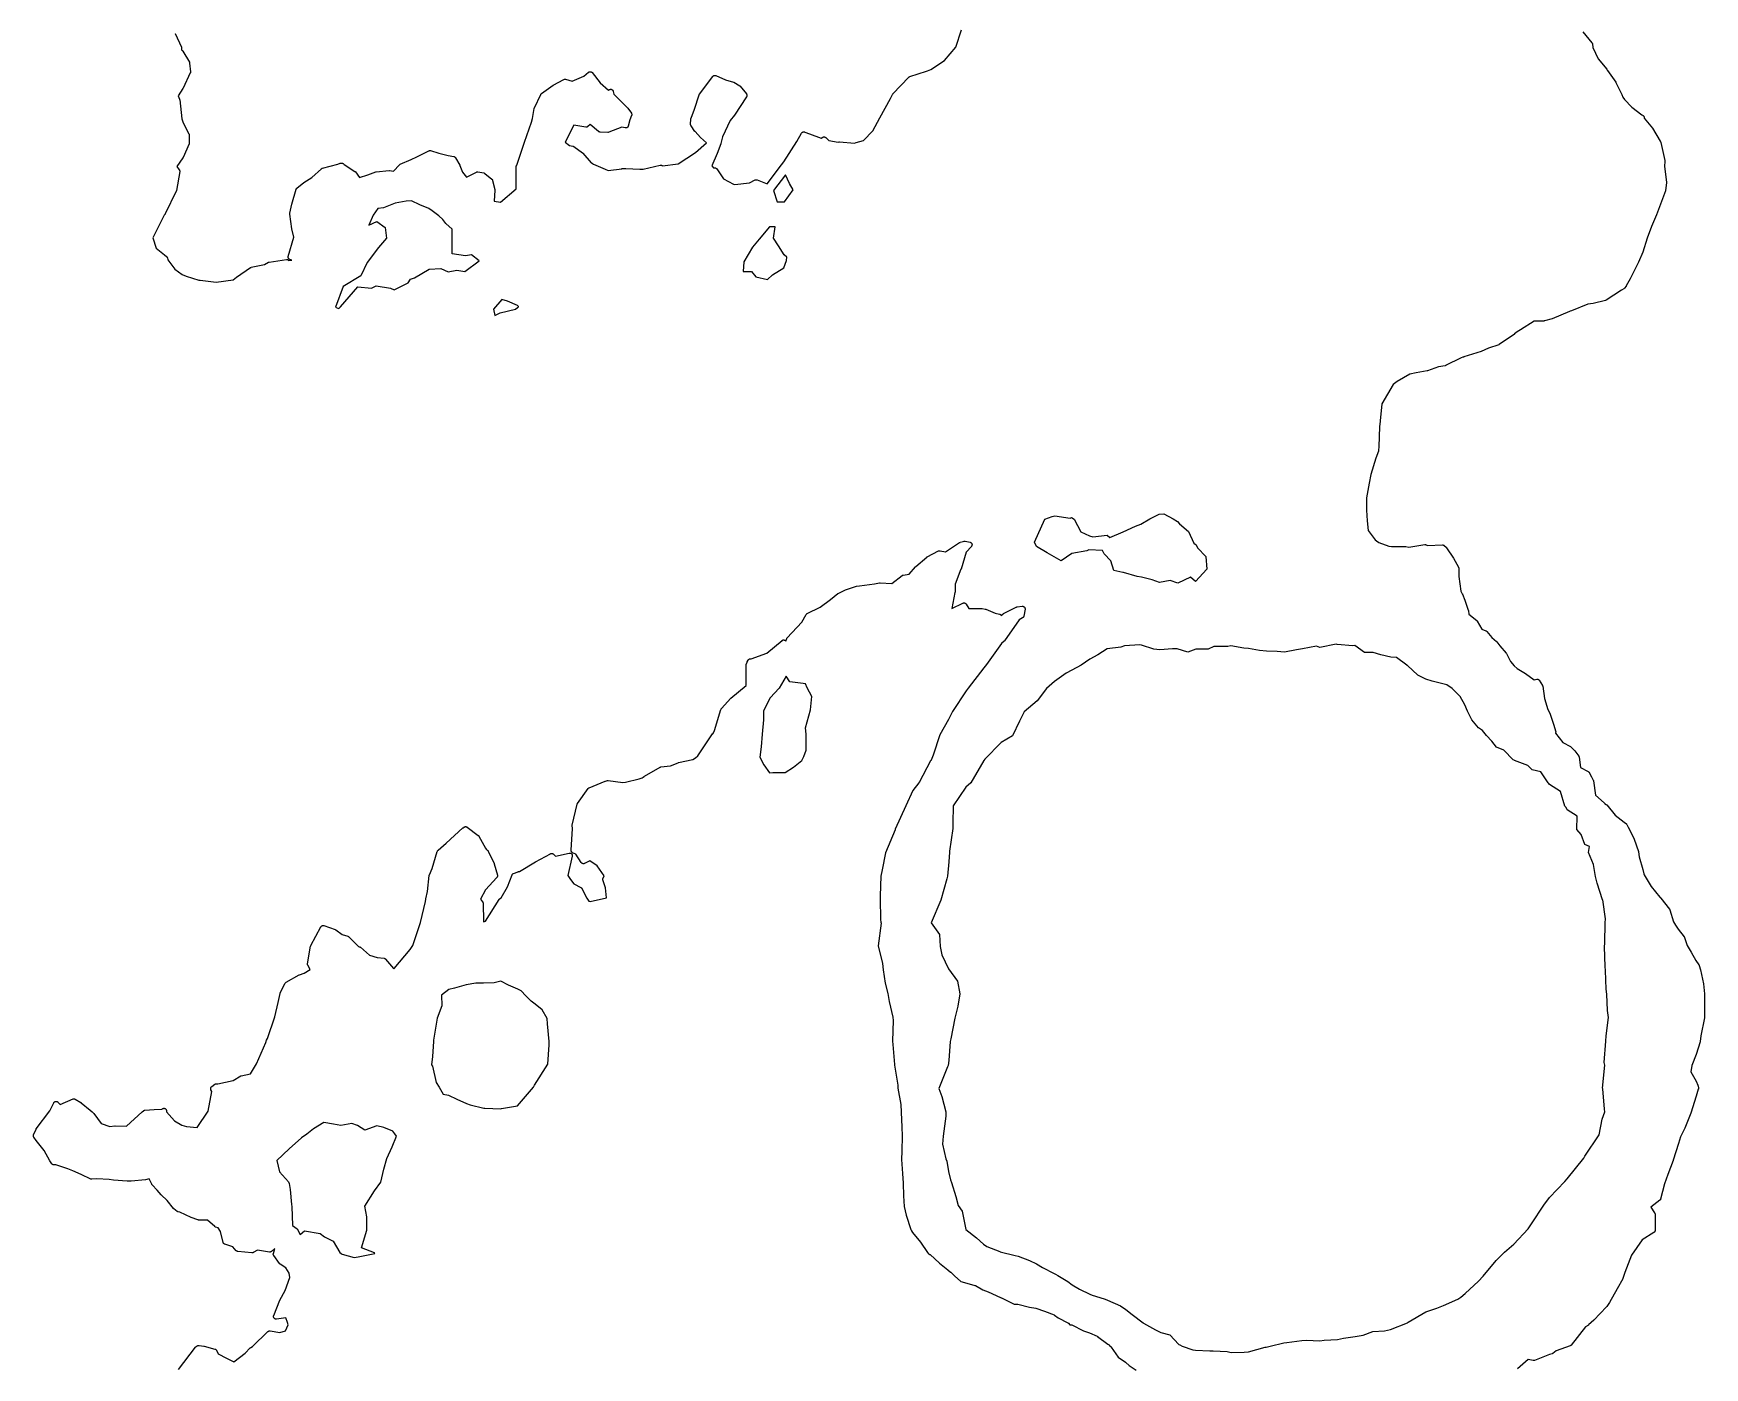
# Model space of a CAD drawing. Header units: millimetres. Extents: x 0 to 600, y 0 to 900.
# Drawn here: x 74.62 to 123.7, y 753.02 to 792.21 of the extents above; entities that cross this region are included whole.
import ezdxf

# ---------------------------------------------------------------- set-up
doc = ezdxf.new("R2010")
doc.units = ezdxf.units.MM
doc.layers.add('CORTE', color=1, linetype='Continuous')
doc.layers.add('GRABADO', color=5, linetype='Continuous')

msp = doc.modelspace()

# ---------------------------------------------------------------- linework, layer by layer
at = {"layer": 'CORTE'}
for points in [[(78.78, 792.215), (78.786, 792.207), (78.966, 791.805), (78.967, 791.801), (78.969, 791.794), (78.971, 791.785), (78.971, 791.779), (78.971, 791.774), (78.968, 791.734), (78.995, 791.714), (78.999, 791.711), (79.005, 791.705), (79.01, 791.698), (79.013, 791.693), (79.201, 791.368), (79.205, 791.361), (79.207, 791.353), (79.209, 791.347), (79.21, 791.34), (79.234, 791.088), (79.234, 791.082), (79.234, 791.072), (79.232, 791.066), (79.231, 791.06), (79.228, 791.052), (79.015, 790.602), (79.012, 790.597), (78.87, 790.38), (78.914, 790.278), (78.916, 790.273), (78.918, 790.267), (78.919, 790.26), (78.977, 789.707), (78.987, 789.672), (79.017, 789.59), (79.189, 789.263), (79.191, 789.258), (79.194, 789.251), (79.196, 789.243), (79.197, 789.236), (79.197, 789.232), (79.197, 788.997), (79.197, 788.99), (79.195, 788.982), (79.193, 788.976), (79.192, 788.971), (79.016, 788.571), (79.013, 788.567), (79.011, 788.563), (78.83, 788.306), (78.905, 788.209), (78.908, 788.204), (78.911, 788.199), (78.914, 788.19), (78.916, 788.184), (78.918, 788.176), (78.919, 788.167), (78.919, 788.161), (78.918, 788.154), (78.821, 787.596), (78.82, 787.591), (78.817, 787.584), (78.816, 787.579), (78.492, 786.909), (78.489, 786.903), (78.485, 786.897), (78.466, 786.874), (78.426, 786.793), (78.129, 786.213), (78.222, 785.909), (78.469, 785.713), (78.469, 785.713), (78.533, 785.66), (78.537, 785.656), (78.541, 785.651), (78.548, 785.642), (78.551, 785.635), (78.554, 785.629), (78.556, 785.623), (78.572, 785.559), (78.778, 785.284), (78.985, 785.135), (79.111, 785.083), (79.48, 784.964), (79.511, 784.966), (79.516, 784.967), (79.523, 784.966), (79.992, 784.908), (80.487, 784.971), (80.589, 785.048), (80.59, 785.049), (80.999, 785.333), (81.004, 785.336), (81.009, 785.339), (81.015, 785.341), (81.021, 785.343), (81.408, 785.426), (81.53, 785.489), (81.535, 785.491), (81.543, 785.494), (81.548, 785.495), (82.051, 785.569), (82.056, 785.57), (82.068, 785.57), (82.079, 785.568), (82.085, 785.567), (82.091, 785.565), (82.099, 785.56), (82.105, 785.557), (82.109, 785.554), (82.114, 785.549), (82.117, 785.546), (82.207, 785.557), (82.152, 785.572), (82.148, 785.574), (82.139, 785.577), (82.133, 785.581), (82.128, 785.585), (82.121, 785.591), (82.115, 785.598), (82.108, 785.607), (82.104, 785.616), (82.103, 785.62), (82.1, 785.629), (82.099, 785.638), (82.099, 785.644), (82.099, 785.651), (82.1, 785.657), (82.101, 785.664), (82.269, 786.223), (82.213, 786.472), (82.212, 786.476), (82.155, 786.908), (82.155, 786.913), (82.155, 786.921), (82.156, 786.928), (82.21, 787.194), (82.211, 787.197), (82.336, 787.633), (82.337, 787.638), (82.34, 787.644), (82.344, 787.651), (82.348, 787.656), (82.353, 787.661), (82.358, 787.666), (82.562, 787.834), (82.566, 787.837), (82.798, 787.983), (83.08, 788.24), (83.086, 788.245), (83.092, 788.249), (83.098, 788.252), (83.106, 788.256), (83.11, 788.257), (83.557, 788.376), (83.632, 788.4), (83.635, 788.401), (83.642, 788.403), (83.649, 788.403), (83.671, 788.404), (83.678, 788.404), (83.686, 788.403), (83.689, 788.402), (83.698, 788.4), (83.709, 788.394), (83.714, 788.391), (83.749, 788.366), (84.064, 788.159), (84.069, 788.155), (84.076, 788.148), (84.08, 788.143), (84.203, 787.981), (84.44, 788.063), (84.675, 788.146), (84.684, 788.148), (85.069, 788.184), (85.075, 788.185), (85.083, 788.184), (85.194, 788.171), (85.373, 788.357), (85.378, 788.362), (85.388, 788.369), (85.395, 788.372), (85.713, 788.513), (85.878, 788.592), (86.235, 788.764), (86.241, 788.767), (86.25, 788.77), (86.257, 788.771), (86.267, 788.772), (86.275, 788.771), (86.281, 788.77), (86.286, 788.769), (86.529, 788.697), (86.806, 788.624), (86.968, 788.595), (86.975, 788.594), (86.987, 788.589), (86.995, 788.584), (87, 788.581), (87.005, 788.576), (87.01, 788.571), (87.015, 788.566), (87.018, 788.561), (87.144, 788.339), (87.146, 788.335), (87.228, 788.14), (87.336, 787.989), (87.63, 788.141), (87.633, 788.142), (87.64, 788.145), (87.649, 788.147), (87.654, 788.148), (87.662, 788.148), (87.67, 788.148), (87.675, 788.147), (87.851, 788.113), (87.858, 788.112), (87.866, 788.109), (87.87, 788.107), (87.876, 788.103), (87.882, 788.099), (88.085, 787.933), (88.09, 787.929), (88.094, 787.924), (88.098, 787.919), (88.103, 787.911), (88.105, 787.906), (88.107, 787.901), (88.109, 787.895), (88.17, 787.624), (88.171, 787.618), (88.172, 787.612), (88.172, 787.607), (88.149, 787.288), (88.337, 787.257), (88.802, 787.645), (88.802, 788.303), (88.803, 788.312), (88.805, 788.318), (88.806, 788.324), (88.808, 788.331), (88.813, 788.34), (88.815, 788.344), (89.042, 789.022), (89.042, 789.023), (89.249, 789.606), (89.281, 789.71), (89.331, 790.012), (89.332, 790.016), (89.333, 790.021), (89.335, 790.027), (89.526, 790.423), (89.528, 790.428), (89.531, 790.432), (89.537, 790.44), (89.545, 790.447), (89.884, 790.69), (89.888, 790.692), (90.197, 790.859), (90.203, 790.863), (90.217, 790.867), (90.224, 790.868), (90.232, 790.869), (90.244, 790.868), (90.251, 790.866), (90.445, 790.814), (90.789, 790.956), (90.924, 791.071), (90.93, 791.075), (90.937, 791.079), (90.943, 791.082), (90.949, 791.085), (90.956, 791.087), (90.964, 791.088), (90.973, 791.088), (90.981, 791.088), (90.989, 791.087), (91.002, 791.083), (91.014, 791.076), (91.02, 791.072), (91.027, 791.066), (91.269, 790.76), (91.507, 790.544), (91.543, 790.564), (91.55, 790.567), (91.561, 790.57), (91.57, 790.572), (91.578, 790.572), (91.586, 790.572), (91.591, 790.571), (91.597, 790.57), (91.604, 790.568), (91.611, 790.564), (91.618, 790.56), (91.625, 790.556), (91.63, 790.551), (91.634, 790.547), (91.638, 790.542), (91.642, 790.536), (91.646, 790.528), (91.649, 790.521), (91.651, 790.515), (91.652, 790.509), (91.664, 790.424), (91.891, 790.203), (92.072, 790.028), (92.075, 790.025), (92.078, 790.021), (92.183, 789.872), (92.186, 789.866), (92.189, 789.86), (92.191, 789.856), (92.195, 789.845), (92.196, 789.836), (92.196, 789.832), (92.196, 789.825), (92.195, 789.818), (92.193, 789.81), (92.191, 789.803), (92.14, 789.67), (92.09, 789.49), (92.088, 789.483), (92.081, 789.469), (92.075, 789.462), (92.073, 789.459), (92.067, 789.453), (92.058, 789.446), (92.052, 789.443), (92.047, 789.441), (92.039, 789.438), (92.032, 789.436), (92.026, 789.436), (92.018, 789.435), (92.008, 789.436), (92.003, 789.437), (91.906, 789.459), (91.522, 789.312), (91.517, 789.31), (91.506, 789.307), (91.5, 789.307), (91.496, 789.307), (91.262, 789.315), (91.255, 789.315), (91.25, 789.316), (91.244, 789.318), (91.236, 789.321), (91.231, 789.324), (91.225, 789.327), (91.22, 789.331), (90.973, 789.536), (90.9, 789.476), (90.896, 789.473), (90.889, 789.469), (90.884, 789.466), (90.878, 789.464), (90.869, 789.461), (90.861, 789.46), (90.854, 789.459), (90.844, 789.46), (90.492, 789.522), (90.238, 789.019), (90.368, 788.917), (90.464, 788.899), (90.469, 788.898), (90.479, 788.895), (90.487, 788.89), (90.491, 788.888), (90.751, 788.703), (90.756, 788.699), (90.76, 788.695), (91.006, 788.41), (91.007, 788.41), (91.013, 788.409), (91.022, 788.406), (91.029, 788.403), (91.034, 788.401), (91.041, 788.396), (91.046, 788.392), (91.072, 788.368), (91.412, 788.224), (91.505, 788.184), (91.903, 788.24), (91.906, 788.241), (92.016, 788.246), (92.02, 788.246), (92.427, 788.224), (92.532, 788.224), (93.025, 788.346), (93.034, 788.347), (93.045, 788.347), (93.056, 788.345), (93.067, 788.342), (93.072, 788.34), (93.077, 788.337), (93.084, 788.332), (93.094, 788.324), (93.097, 788.32), (93.558, 788.379), (93.56, 788.379), (94.064, 788.713), (94.386, 788.999), (94.215, 789.153), (94.213, 789.155), (94.052, 789.331), (94.049, 789.335), (93.935, 789.5), (93.93, 789.507), (93.926, 789.516), (93.923, 789.525), (93.922, 789.536), (93.921, 789.541), (93.921, 789.545), (93.93, 789.699), (93.931, 789.706), (93.933, 789.714), (93.935, 789.719), (94.039, 789.985), (94.173, 790.412), (94.174, 790.415), (94.177, 790.421), (94.181, 790.429), (94.184, 790.433), (94.572, 790.949), (94.576, 790.953), (94.583, 790.96), (94.589, 790.965), (94.593, 790.967), (94.599, 790.971), (94.607, 790.974), (94.612, 790.976), (94.621, 790.978), (94.632, 790.979), (94.643, 790.978), (94.655, 790.975), (94.661, 790.973), (94.95, 790.848), (95.18, 790.785), (95.19, 790.781), (95.364, 790.672), (95.369, 790.669), (95.374, 790.664), (95.379, 790.659), (95.563, 790.434), (95.565, 790.431), (95.568, 790.426), (95.573, 790.417), (95.577, 790.403), (95.579, 790.392), (95.579, 790.383), (95.577, 790.372), (95.573, 790.359), (95.569, 790.351), (95.567, 790.348), (95.216, 789.814), (95.213, 789.811), (95.082, 789.652), (94.857, 789.178), (94.812, 788.978), (94.81, 788.973), (94.702, 788.69), (94.546, 788.319), (94.591, 788.269), (94.644, 788.261), (94.65, 788.26), (94.659, 788.258), (94.667, 788.254), (94.671, 788.251), (94.677, 788.248), (94.683, 788.242), (94.69, 788.236), (94.891, 787.942), (95.181, 787.784), (95.225, 787.775), (95.656, 787.825), (95.819, 787.908), (95.824, 787.91), (95.831, 787.912), (95.837, 787.914), (95.843, 787.915), (95.852, 787.916), (95.86, 787.915), (95.866, 787.914), (95.873, 787.912), (95.878, 787.91), (96.175, 787.79), (96.596, 788.348), (96.661, 788.44), (97.039, 789.037), (97.181, 789.285), (97.185, 789.291), (97.192, 789.299), (97.2, 789.306), (97.207, 789.311), (97.211, 789.313), (97.218, 789.316), (97.226, 789.319), (97.233, 789.321), (97.238, 789.321), (97.246, 789.322), (97.254, 789.321), (97.26, 789.321), (97.269, 789.318), (97.273, 789.317), (97.416, 789.259), (97.759, 789.132), (97.803, 789.161), (97.807, 789.164), (97.817, 789.168), (97.826, 789.171), (97.835, 789.173), (97.844, 789.173), (97.85, 789.173), (97.854, 789.172), (97.866, 789.17), (97.877, 789.165), (97.882, 789.163), (97.888, 789.159), (97.894, 789.154), (97.986, 789.069), (98.253, 789.022), (98.283, 789.026), (98.29, 789.027), (98.297, 789.027), (98.733, 788.985), (98.784, 789.008), (98.79, 789.011), (99.005, 789.066), (99.276, 789.356), (99.483, 789.729), (99.794, 790.301), (99.856, 790.422), (99.858, 790.427), (99.864, 790.435), (99.867, 790.439), (100.33, 790.926), (100.335, 790.931), (100.341, 790.935), (100.345, 790.938), (100.352, 790.942), (100.358, 790.944), (100.847, 791.106), (100.882, 791.118), (100.979, 791.15), (101.378, 791.415), (101.71, 791.814), (101.878, 792.315)], [(120.123, 792.255), (120.306, 792.041), (120.393, 791.94), (120.397, 791.936), (120.402, 791.928), (120.405, 791.921), (120.407, 791.915), (120.409, 791.91), (120.41, 791.906), (120.426, 791.798), (120.576, 791.471), (120.832, 791.161), (120.834, 791.158), (120.836, 791.155), (120.847, 791.137), (120.855, 791.125), (121.097, 790.778), (121.1, 790.773), (121.273, 790.422), (121.274, 790.419), (121.303, 790.344), (121.353, 790.27), (121.571, 790.048), (121.856, 789.821), (121.883, 789.81), (121.886, 789.809), (121.893, 789.805), (121.902, 789.799), (121.906, 789.795), (121.911, 789.79), (121.916, 789.784), (121.918, 789.78), (121.922, 789.772), (121.926, 789.763), (121.927, 789.758), (121.934, 789.727), (122.171, 789.434), (122.174, 789.429), (122.402, 789.044), (122.404, 789.041), (122.407, 789.035), (122.412, 789.025), (122.414, 789.017), (122.415, 789.014), (122.415, 789.013), (122.536, 788.483), (122.538, 788.477), (122.538, 788.467), (122.538, 788.462), (122.526, 788.306), (122.582, 787.839), (122.583, 787.831), (122.582, 787.823), (122.556, 787.601), (122.555, 787.595), (122.553, 787.586), (122.412, 787.198), (122.412, 787.197), (122.293, 786.887), (122.148, 786.539), (122.022, 786.196), (121.888, 785.792), (121.764, 785.495), (121.763, 785.493), (121.514, 785.005), (121.514, 785.004), (121.405, 784.795), (121.402, 784.791), (121.399, 784.786), (121.353, 784.726), (121.349, 784.722), (121.343, 784.716), (121.336, 784.712), (121.332, 784.709), (121.261, 784.671), (120.812, 784.379), (120.807, 784.376), (120.799, 784.373), (120.793, 784.371), (120.43, 784.282), (120.427, 784.281), (120.27, 784.255), (119.797, 784.066), (119.795, 784.066), (119.751, 784.051), (119.739, 784.047), (119.229, 783.833), (119.225, 783.832), (118.999, 783.768), (118.994, 783.767), (118.989, 783.766), (118.983, 783.765), (118.703, 783.765), (118.295, 783.508), (118.202, 783.451), (118.124, 783.384), (118.121, 783.382), (117.675, 783.075), (117.671, 783.072), (117.666, 783.07), (117.661, 783.068), (117.358, 782.967), (117.143, 782.873), (117.139, 782.872), (116.635, 782.708), (116.63, 782.707), (116.624, 782.705), (116.619, 782.705), (116.608, 782.704), (116.55, 782.68), (116.098, 782.454), (116.092, 782.452), (116.087, 782.45), (116.083, 782.449), (115.889, 782.414), (115.566, 782.304), (115.56, 782.302), (115.234, 782.243), (115.049, 782.203), (114.677, 781.991), (114.556, 781.895), (114.227, 781.335), (114.18, 780.829), (114.18, 780.827), (114.155, 780.657), (114.136, 780.079), (114.13, 779.962), (114.129, 779.955), (114.128, 779.951), (114.127, 779.946), (114.047, 779.734), (113.902, 779.257), (113.851, 778.997), (113.776, 778.573), (113.77, 778.209), (113.789, 777.893), (113.822, 777.615), (114.031, 777.338), (114.065, 777.309), (114.141, 777.259), (114.433, 777.15), (114.505, 777.136), (114.928, 777.136), (114.933, 777.136), (115.021, 777.123), (115.484, 777.198), (115.488, 777.198), (115.496, 777.199), (115.504, 777.198), (115.509, 777.197), (115.519, 777.194), (115.528, 777.19), (115.531, 777.188), (115.564, 777.168), (116.007, 777.186), (116.018, 777.186), (116.027, 777.184), (116.036, 777.181), (116.041, 777.178), (116.046, 777.175), (116.052, 777.171), (116.116, 777.119), (116.12, 777.115), (116.124, 777.111), (116.128, 777.106), (116.329, 776.801), (116.33, 776.799), (116.477, 776.532), (116.48, 776.526), (116.483, 776.518), (116.484, 776.511), (116.485, 776.505), (116.486, 776.499), (116.486, 776.264), (116.545, 775.827), (116.588, 775.751), (116.591, 775.747), (116.593, 775.741), (116.66, 775.56), (116.762, 775.266), (116.765, 775.259), (116.766, 775.252), (116.777, 775.148), (117.013, 774.967), (117.017, 774.963), (117.019, 774.96), (117.024, 774.954), (117.028, 774.948), (117.165, 774.716), (117.283, 774.665), (117.288, 774.662), (117.293, 774.659), (117.297, 774.656), (117.303, 774.65), (117.307, 774.646), (117.458, 774.466), (117.594, 774.346), (117.598, 774.342), (117.601, 774.339), (117.693, 774.222), (117.874, 774.009), (117.879, 774.004), (117.883, 773.997), (118.007, 773.76), (118.109, 773.634), (118.202, 773.553), (118.442, 773.41), (118.445, 773.408), (118.698, 773.224), (118.775, 773.24), (118.779, 773.24), (118.788, 773.241), (118.796, 773.24), (118.804, 773.239), (118.817, 773.235), (118.825, 773.231), (118.828, 773.229), (118.837, 773.223), (118.843, 773.216), (118.845, 773.214), (118.849, 773.21), (118.942, 773.062), (118.946, 773.056), (118.948, 773.05), (118.951, 773.042), (118.952, 773.035), (119.004, 772.677), (119.099, 772.357), (119.167, 772.224), (119.169, 772.22), (119.17, 772.215), (119.275, 771.89), (119.327, 771.724), (119.329, 771.719), (119.33, 771.709), (119.33, 771.702), (119.329, 771.659), (119.539, 771.379), (119.762, 771.264), (119.767, 771.262), (119.774, 771.257), (119.778, 771.253), (119.893, 771.14), (119.897, 771.136), (120.006, 770.983), (120.009, 770.979), (120.013, 770.971), (120.016, 770.964), (120.018, 770.958), (120.019, 770.952), (120.058, 770.644), (120.285, 770.529), (120.289, 770.527), (120.297, 770.522), (120.303, 770.517), (120.306, 770.513), (120.31, 770.508), (120.314, 770.502), (120.383, 770.376), (120.384, 770.375), (120.433, 770.276), (120.437, 770.265), (120.438, 770.258), (120.503, 769.833), (120.757, 769.606), (120.762, 769.602), (120.767, 769.596), (120.771, 769.59), (120.775, 769.582), (120.779, 769.572), (120.786, 769.572), (120.794, 769.569), (120.799, 769.568), (120.806, 769.564), (120.813, 769.56), (120.82, 769.555), (120.825, 769.551), (120.828, 769.548), (121.079, 769.249), (121.343, 769.046), (121.406, 768.989), (121.41, 768.985), (121.414, 768.981), (121.416, 768.978), (121.419, 768.973), (121.461, 768.891), (121.631, 768.551), (121.633, 768.546), (121.76, 768.184), (121.762, 768.179), (121.763, 768.174), (121.779, 768.027), (121.89, 767.649), (121.921, 767.528), (121.93, 767.498), (122.134, 767.155), (122.392, 766.844), (122.393, 766.843), (122.398, 766.839), (122.403, 766.834), (122.407, 766.83), (122.411, 766.824), (122.414, 766.819), (122.416, 766.814), (122.674, 766.487), (122.677, 766.483), (122.681, 766.476), (122.685, 766.468), (122.795, 766.11), (122.851, 766.017), (122.925, 765.9), (123.106, 765.673), (123.111, 765.667), (123.114, 765.659), (123.117, 765.654), (123.197, 765.415), (123.305, 765.227), (123.449, 764.975), (123.539, 764.851), (123.542, 764.846), (123.545, 764.842), (123.547, 764.835), (123.586, 764.708), (123.674, 764.293), (123.675, 764.289), (123.703, 764.001), (123.703, 763.997), (123.701, 763.618), (123.698, 763.3), (123.698, 763.293), (123.59, 762.767), (123.577, 762.597), (123.576, 762.593), (123.575, 762.587), (123.457, 762.221), (123.33, 761.892), (123.301, 761.709), (123.453, 761.432), (123.454, 761.43), (123.505, 761.316), (123.508, 761.31), (123.51, 761.301), (123.511, 761.298), (123.523, 761.225), (123.523, 761.219), (123.523, 761.214), (123.523, 761.208), (123.521, 761.2), (123.52, 761.196), (123.458, 760.991), (123.301, 760.498), (123.3, 760.496), (123.124, 760.053), (123.123, 760.05), (123, 759.8), (122.938, 759.605), (122.938, 759.605), (122.78, 759.11), (122.779, 759.108), (122.624, 758.695), (122.527, 758.417), (122.413, 757.971), (122.411, 757.966), (122.408, 757.958), (122.405, 757.951), (122.402, 757.948), (122.398, 757.942), (122.393, 757.937), (122.39, 757.934), (122.127, 757.728), (122.237, 757.562), (122.239, 757.559), (122.242, 757.553), (122.246, 757.544), (122.248, 757.535), (122.249, 757.529), (122.249, 757.525), (122.249, 757.047), (122.249, 757.043), (122.248, 757.034), (122.245, 757.026), (122.243, 757.021), (122.239, 757.012), (122.234, 757.005), (122.229, 756.999), (122.225, 756.994), (122.222, 756.992), (122.216, 756.988), (121.871, 756.775), (121.561, 756.32), (121.366, 755.816), (121.304, 755.635), (121.302, 755.631), (121.3, 755.626), (121.14, 755.333), (121.139, 755.332), (120.91, 754.93), (120.908, 754.927), (120.834, 754.817), (120.831, 754.813), (120.827, 754.809), (120.447, 754.41), (120.299, 754.271), (120.295, 754.267), (120.29, 754.264), (120.207, 754.214), (119.785, 753.682), (119.782, 753.677), (119.774, 753.67), (119.766, 753.664), (119.758, 753.66), (119.754, 753.658), (119.347, 753.51), (119.246, 753.437), (119.236, 753.431), (119.226, 753.427), (119.153, 753.406), (118.708, 753.23), (118.702, 753.228), (118.691, 753.226), (118.678, 753.225), (118.668, 753.226), (118.665, 753.227), (118.526, 753.262), (118.206, 752.983)]]:
    msp.add_lwpolyline(points, dxfattribs=at)
for points in [[(96.464, 787.267), (96.685, 787.267), (96.935, 787.615), (96.83, 787.806), (96.709, 788.058), (96.36, 787.595), (96.464, 787.267)], [(83.58, 784.128), (83.604, 784.142), (83.641, 784.185), (84.145, 784.772), (84.549, 784.729), (84.687, 784.802), (85.108, 784.725), (85.218, 784.681), (85.623, 784.889), (85.698, 784.998), (85.813, 785.031), (86.245, 785.287), (86.584, 785.309), (86.8, 785.211), (87.052, 785.257), (87.293, 785.223), (87.709, 785.529), (87.487, 785.707), (87.313, 785.682), (86.924, 785.738), (86.924, 786.464), (86.736, 786.631), (86.643, 786.745), (86.532, 786.858), (86.337, 787.002), (86.232, 787.07), (85.966, 787.182), (85.73, 787.299), (85.568, 787.287), (85.243, 787.227), (84.904, 787.09), (84.74, 787.073), (84.601, 786.878), (84.476, 786.579), (84.707, 786.691), (84.956, 786.509), (84.99, 786.196), (84.757, 785.926), (84.427, 785.487), (84.234, 785.09), (83.721, 784.782), (83.497, 784.172), (83.58, 784.128)], [(96.179, 784.98), (96.329, 785.123), (96.662, 785.329), (96.742, 785.543), (96.753, 785.638), (96.666, 785.708), (96.506, 785.978), (96.361, 786.203), (96.407, 786.534), (96.236, 786.534), (95.933, 786.173), (95.74, 785.93), (95.489, 785.503), (95.469, 785.216), (95.713, 785.216), (95.842, 785.062), (96.179, 784.98)], [(88.172, 783.929), (88.333, 784.008), (88.778, 784.112), (88.838, 784.158), (88.869, 784.178), (88.869, 784.189), (88.84, 784.216), (88.541, 784.345), (88.382, 784.398), (88.131, 784.116), (88.172, 783.929)], [(100.992, 766.087), (101.23, 765.742), (101.25, 765.394), (101.303, 765.145), (101.494, 764.729), (101.757, 764.37), (101.835, 763.996), (101.769, 763.639), (101.679, 763.284), (101.566, 762.676), (101.548, 762.595), (101.503, 762.037), (101.487, 761.895), (101.472, 761.85), (101.212, 761.216), (101.305, 760.98), (101.417, 760.533), (101.422, 760.409), (101.336, 759.819), (101.317, 759.585), (101.422, 759.154), (101.447, 759.079), (101.502, 758.785), (101.559, 758.535), (101.582, 758.461), (101.712, 758.046), (101.784, 757.777), (101.903, 757.617), (102.008, 757.079), (102.317, 756.833), (102.521, 756.643), (102.624, 756.576), (103.004, 756.426), (103.017, 756.423), (103.018, 756.422), (103.453, 756.314), (103.543, 756.291), (103.874, 756.161), (104.078, 756.066), (104.254, 755.959), (104.602, 755.787), (104.636, 755.766), (104.704, 755.725), (105.002, 755.553), (105.13, 755.453), (105.346, 755.327), (105.644, 755.177), (105.718, 755.143), (106.067, 755.038), (106.147, 755.015), (106.167, 755.004), (106.546, 754.834), (106.701, 754.723), (106.89, 754.581), (107.218, 754.331), (107.222, 754.327), (107.58, 754.129), (107.729, 754.055), (107.998, 753.984), (108.266, 753.696), (108.289, 753.69), (108.358, 753.645), (108.676, 753.537), (108.752, 753.532), (109.168, 753.514), (109.272, 753.515), (109.681, 753.488), (109.8, 753.464), (110.18, 753.475), (110.304, 753.481), (110.801, 753.62), (110.826, 753.624), (110.947, 753.65), (111.348, 753.746), (111.432, 753.758), (111.878, 753.82), (112.015, 753.824), (112.405, 753.81), (112.53, 753.822), (112.919, 753.841), (113.094, 753.888), (113.442, 753.936), (113.676, 753.971), (113.96, 754.078), (114.301, 754.097), (114.476, 754.137), (114.975, 754.339), (114.987, 754.346), (114.996, 754.35), (115.513, 754.66), (115.836, 754.763), (116.038, 754.839), (116.455, 755.032), (116.545, 755.089), (116.674, 755.2), (117.06, 755.554), (117.203, 755.71), (117.58, 756.167), (117.827, 756.411), (118.106, 756.641), (118.521, 757.096), (118.619, 757.243), (118.986, 757.787), (119.146, 758.013), (119.601, 758.49), (119.67, 758.563), (120.158, 759.173), (120.184, 759.229), (120.603, 759.857), (120.7, 760.313), (120.777, 760.531), (120.768, 760.608), (120.714, 761.206), (120.709, 761.23), (120.773, 761.906), (120.755, 761.982), (120.802, 762.612), (120.814, 762.768), (120.878, 763.301), (120.857, 763.507), (120.835, 763.988), (120.812, 764.14), (120.789, 764.687), (120.785, 764.804), (120.766, 765.385), (120.773, 765.488), (120.784, 766.082), (120.793, 766.204), (120.714, 766.757), (120.71, 766.76), (120.553, 767.25), (120.496, 767.451), (120.44, 767.798), (120.297, 768.154), (120.326, 768.33), (120.19, 768.391), (120.081, 768.679), (119.947, 768.829), (119.957, 769.223), (119.668, 769.401), (119.634, 769.476), (119.604, 769.517), (119.472, 769.943), (119.149, 770.145), (119.131, 770.174), (119.105, 770.194), (118.892, 770.522), (118.644, 770.583), (118.514, 770.708), (118.117, 770.857), (118.11, 770.864), (118.077, 770.875), (117.806, 771.161), (117.588, 771.248), (117.456, 771.423), (117.299, 771.585), (117.177, 771.733), (117.061, 771.815), (116.867, 772.045), (116.737, 772.299), (116.663, 772.486), (116.529, 772.735), (116.432, 772.829), (116.29, 772.966), (116.132, 773.079), (116.051, 773.094), (115.702, 773.188), (115.516, 773.24), (115.281, 773.365), (114.977, 773.646), (114.973, 773.648), (114.96, 773.659), (114.652, 773.881), (114.488, 773.886), (114.193, 773.96), (113.965, 774.027), (113.717, 774.027), (113.436, 774.234), (113.369, 774.22), (112.916, 774.261), (112.879, 774.272), (112.399, 774.171), (112.306, 774.212), (111.897, 774.131), (111.722, 774.107), (111.366, 774.036), (111.146, 774.058), (110.835, 774.065), (110.636, 774.082), (110.307, 774.145), (110.167, 774.152), (109.793, 774.22), (109.698, 774.203), (109.288, 774.203), (109.125, 774.12), (108.761, 774.12), (108.524, 774.035), (108.212, 774.132), (108.076, 774.138), (107.701, 774.107), (107.527, 774.128), (107.161, 774.245), (107.112, 774.253), (106.671, 774.218), (106.554, 774.183), (106.159, 774.134), (105.879, 773.959), (105.65, 773.834), (105.389, 773.655), (105.123, 773.51), (104.954, 773.424), (104.612, 773.172), (104.376, 772.972), (104.097, 772.603), (103.717, 772.283), (103.587, 772.008), (103.373, 771.582), (103.044, 771.38), (102.566, 770.891), (102.536, 770.853), (102.15, 770.198), (102.008, 770.07), (101.638, 769.527), (101.62, 769.011), (101.626, 768.853), (101.526, 768.186), (101.526, 768.159), (101.503, 767.875), (101.466, 767.455), (101.444, 767.373), (101.274, 766.748), (100.992, 766.087)]]:
    msp.add_lwpolyline(points, close=True, dxfattribs=at)
at = {"layer": 'GRABADO'}
for points in [[(105.737, 777.425), (106.156, 777.47), (106.24, 777.404), (106.626, 777.57), (106.99, 777.741), (107.148, 777.792), (107.407, 777.951), (107.681, 778.09), (107.825, 778.104), (108.098, 777.951), (108.225, 777.876), (108.28, 777.804), (108.546, 777.584), (108.707, 777.24), (108.772, 777.191), (108.811, 777.099), (109.059, 776.846), (109.085, 776.47), (108.754, 776.113), (108.608, 776.239), (108.23, 776.064), (108.006, 776.137), (107.696, 776.084), (107.481, 776.159), (107.163, 776.235), (107.039, 776.262), (106.641, 776.377), (106.613, 776.381), (106.358, 776.432), (106.264, 776.719), (106.073, 776.928), (106.017, 777.022), (105.623, 777.043), (105.556, 777.018), (105.117, 776.932), (104.806, 776.723), (104.529, 776.88), (104.398, 776.953), (104.085, 777.138), (104.02, 777.27), (104.329, 777.946), (104.544, 778.022), (104.621, 778.041), (105.075, 777.974), (105.105, 777.99), (105.187, 777.939), (105.382, 777.568), (105.637, 777.455), (105.737, 777.425)], [(97.32, 771.153), (97.32, 771.63), (97.297, 771.81), (97.446, 772.344), (97.488, 772.737), (97.343, 772.991), (97.296, 773.102), (97.232, 773.119), (96.838, 773.163), (96.727, 773.33), (96.522, 772.979), (96.263, 772.695), (96.063, 772.311), (96.063, 772.044), (96.028, 771.629), (95.996, 771.256), (95.959, 770.954), (96.076, 770.727), (96.236, 770.488), (96.333, 770.506), (96.702, 770.506), (96.944, 770.658), (97.187, 770.857), (97.247, 770.972), (97.32, 771.153)], [(89.768, 762.498), (89.771, 762.603), (89.719, 763.117), (89.708, 763.278), (89.559, 763.534), (89.358, 763.7), (89.24, 763.784), (89.08, 763.943), (88.948, 764.083), (88.85, 764.134), (88.57, 764.251), (88.348, 764.368), (88.15, 764.326), (87.837, 764.315), (87.618, 764.315), (87.33, 764.259), (86.989, 764.162), (86.823, 764.122), (86.609, 763.958), (86.614, 763.648), (86.476, 763.281), (86.37, 762.634), (86.367, 762.6), (86.342, 762.154), (86.317, 761.914), (86.317, 761.91), (86.338, 761.878), (86.451, 761.397), (86.536, 761.255), (86.659, 761.048), (86.813, 761.02), (87.059, 760.907), (87.341, 760.779), (87.445, 760.741), (87.853, 760.642), (87.876, 760.637), (88.346, 760.622), (88.365, 760.63), (88.842, 760.714), (89.306, 761.26), (89.34, 761.318), (89.734, 761.935), (89.768, 762.498)], [(84.409, 757.45), (84.351, 757.759), (84.637, 758.208), (84.821, 758.471), (84.917, 758.844), (85.002, 759.158), (85.153, 759.509), (85.281, 759.82), (85.239, 759.887), (85.176, 759.962), (84.911, 760.068), (84.703, 760.118), (84.352, 759.991), (84.143, 760.131), (83.976, 760.187), (83.654, 760.13), (83.43, 760.168), (83.146, 760.219), (82.85, 760.03), (82.652, 759.876), (82.496, 759.769), (82.135, 759.442), (81.766, 759.108), (81.851, 758.769), (82.117, 758.477), (82.135, 758.425), (82.159, 758.255), (82.202, 757.808), (82.209, 757.751), (82.234, 757.191), (82.365, 757.1), (82.453, 756.927), (82.587, 757.034), (83.039, 756.959), (83.171, 756.861), (83.423, 756.729), (83.616, 756.405), (83.663, 756.367), (83.687, 756.35), (84.044, 756.251), (84.163, 756.27), (84.649, 756.368), (84.64, 756.394), (84.255, 756.537), (84.417, 757.06), (84.409, 757.45)]]:
    msp.add_lwpolyline(points, close=True, dxfattribs=at)
msp.add_lwpolyline([(78.887, 752.961), (79.386, 753.624), (79.391, 753.63), (79.395, 753.634), (79.399, 753.637), (79.432, 753.659), (79.438, 753.662), (79.443, 753.664), (79.45, 753.667), (79.458, 753.669), (79.463, 753.669), (79.471, 753.67), (79.478, 753.669), (79.493, 753.668), (79.629, 753.651), (79.634, 753.65), (79.954, 753.564), (79.959, 753.561), (79.964, 753.559), (79.97, 753.556), (79.977, 753.551), (79.987, 753.542), (79.993, 753.534), (79.995, 753.529), (80.049, 753.427), (80.293, 753.3), (80.509, 753.187), (80.843, 753.439), (80.986, 753.598), (80.988, 753.601), (80.992, 753.604), (80.999, 753.609), (81.003, 753.611), (81.055, 753.638), (81.51, 754.077), (81.515, 754.082), (81.523, 754.087), (81.529, 754.09), (81.536, 754.093), (81.544, 754.096), (81.549, 754.097), (81.557, 754.098), (81.567, 754.098), (81.573, 754.097), (81.858, 754.051), (82.029, 754.095), (82.101, 754.277), (82.084, 754.345), (82.035, 754.486), (81.76, 754.446), (81.755, 754.445), (81.744, 754.445), (81.736, 754.446), (81.73, 754.447), (81.723, 754.449), (81.717, 754.452), (81.71, 754.455), (81.704, 754.46), (81.697, 754.465), (81.692, 754.472), (81.687, 754.477), (81.684, 754.483), (81.681, 754.487), (81.678, 754.496), (81.676, 754.505), (81.674, 754.511), (81.674, 754.52), (81.674, 754.526), (81.675, 754.532), (81.677, 754.541), (81.679, 754.547), (81.86, 754.997), (81.862, 755.001), (82.016, 755.282), (82.15, 755.668), (82.134, 755.795), (82.031, 755.953), (81.866, 756.057), (81.862, 756.059), (81.857, 756.064), (81.85, 756.071), (81.846, 756.076), (81.679, 756.314), (81.676, 756.319), (81.674, 756.324), (81.67, 756.332), (81.668, 756.34), (81.667, 756.346), (81.667, 756.355), (81.667, 756.361), (81.668, 756.37), (81.67, 756.376), (81.714, 756.522), (81.611, 756.429), (81.606, 756.426), (81.6, 756.422), (81.595, 756.419), (81.587, 756.416), (81.578, 756.413), (81.565, 756.411), (81.553, 756.412), (81.2, 756.471), (81.076, 756.397), (81.072, 756.395), (81.066, 756.392), (81.059, 756.39), (81.051, 756.388), (81.04, 756.387), (81.033, 756.388), (80.62, 756.432), (80.615, 756.432), (80.607, 756.434), (80.602, 756.437), (80.596, 756.439), (80.584, 756.447), (80.576, 756.454), (80.474, 756.57), (80.242, 756.644), (80.237, 756.646), (80.229, 756.649), (80.222, 756.654), (80.218, 756.657), (80.212, 756.662), (80.208, 756.667), (80.203, 756.672), (80.199, 756.68), (80.196, 756.686), (80.194, 756.69), (80.192, 756.696), (80.12, 757.019), (80.05, 757.123), (79.971, 757.147), (79.964, 757.149), (79.957, 757.153), (79.951, 757.156), (79.945, 757.16), (79.729, 757.355), (79.469, 757.355), (79.462, 757.356), (79.454, 757.357), (79.449, 757.359), (79.258, 757.427), (79.255, 757.428), (78.922, 757.582), (78.868, 757.597), (78.864, 757.598), (78.859, 757.6), (78.851, 757.604), (78.846, 757.608), (78.747, 757.686), (78.741, 757.692), (78.736, 757.697), (78.551, 757.933), (78.373, 758.091), (78.37, 758.095), (78.252, 758.234), (78.111, 758.388), (78.106, 758.393), (78.102, 758.4), (78.1, 758.404), (78.021, 758.564), (77.917, 758.539), (77.912, 758.539), (77.491, 758.501), (77.488, 758.501), (77.378, 758.498), (76.972, 758.524), (76.969, 758.524), (76.849, 758.543), (76.487, 758.566), (76.34, 758.553), (76.334, 758.553), (76.324, 758.554), (76.314, 758.556), (76.309, 758.557), (76.305, 758.559), (76.025, 758.695), (75.782, 758.797), (75.634, 758.863), (75.276, 758.972), (75.221, 758.974), (75.214, 758.974), (75.206, 758.976), (75.201, 758.978), (75.194, 758.98), (75.187, 758.984), (75.182, 758.987), (75.176, 758.992), (75.17, 758.997), (75.165, 759.003), (75.161, 759.009), (75.108, 759.094), (75.108, 759.095), (74.934, 759.398), (74.706, 759.69), (74.635, 759.784), (74.632, 759.789), (74.629, 759.795), (74.626, 759.801), (74.624, 759.808), (74.622, 759.816), (74.621, 759.823), (74.621, 759.83), (74.622, 759.836), (74.623, 759.843), (74.625, 759.851), (74.627, 759.856), (74.697, 760.019), (74.7, 760.024), (74.704, 760.031), (75.104, 760.562), (75.222, 760.799), (75.225, 760.805), (75.229, 760.81), (75.234, 760.816), (75.239, 760.82), (75.245, 760.826), (75.256, 760.832), (75.267, 760.836), (75.272, 760.837), (75.278, 760.839), (75.288, 760.839), (75.294, 760.839), (75.3, 760.839), (75.31, 760.836), (75.321, 760.832), (75.33, 760.827), (75.335, 760.823), (75.339, 760.82), (75.411, 760.752), (75.784, 760.91), (75.791, 760.912), (75.798, 760.914), (75.804, 760.914), (75.811, 760.915), (75.822, 760.914), (75.83, 760.912), (75.835, 760.911), (75.842, 760.908), (75.848, 760.905), (76.015, 760.807), (76.019, 760.805), (76.024, 760.801), (76.287, 760.58), (76.347, 760.532), (76.351, 760.529), (76.389, 760.49), (76.392, 760.486), (76.61, 760.195), (76.866, 760.103), (77.014, 760.121), (77.018, 760.121), (77.023, 760.121), (77.352, 760.107), (77.819, 760.533), (77.855, 760.564), (77.859, 760.567), (77.865, 760.571), (77.871, 760.574), (77.877, 760.576), (77.885, 760.579), (77.893, 760.58), (77.897, 760.581), (78.164, 760.597), (78.397, 760.611), (78.41, 760.621), (78.413, 760.624), (78.419, 760.627), (78.427, 760.631), (78.435, 760.634), (78.441, 760.635), (78.447, 760.636), (78.455, 760.636), (78.463, 760.636), (78.471, 760.635), (78.479, 760.632), (78.484, 760.63), (78.491, 760.627), (78.498, 760.622), (78.504, 760.618), (78.507, 760.615), (78.513, 760.608), (78.519, 760.6), (78.524, 760.59), (78.527, 760.581), (78.528, 760.576), (78.53, 760.568), (78.53, 760.559), (78.529, 760.553), (78.528, 760.546), (78.526, 760.537), (78.526, 760.537), (78.764, 760.271), (78.978, 760.139), (79.113, 760.104), (79.434, 760.071), (79.755, 760.551), (79.862, 761.134), (79.836, 761.183), (79.834, 761.188), (79.832, 761.195), (79.83, 761.203), (79.829, 761.21), (79.828, 761.217), (79.829, 761.223), (79.83, 761.23), (79.832, 761.24), (79.834, 761.246), (79.837, 761.252), (79.843, 761.261), (79.849, 761.269), (79.856, 761.275), (79.859, 761.277), (79.951, 761.342), (79.956, 761.345), (79.962, 761.348), (79.968, 761.351), (79.976, 761.353), (79.985, 761.355), (79.988, 761.355), (79.992, 761.355), (80.033, 761.354), (80.489, 761.456), (80.709, 761.586), (80.712, 761.588), (80.719, 761.591), (80.727, 761.593), (80.992, 761.651), (81.173, 761.946), (81.444, 762.57), (81.471, 762.635), (81.492, 762.685), (81.716, 763.321), (81.813, 763.747), (81.866, 764.011), (81.867, 764.016), (81.869, 764.023), (81.872, 764.028), (82.019, 764.313), (82.022, 764.318), (82.026, 764.324), (82.03, 764.328), (82.035, 764.333), (82.042, 764.339), (82.046, 764.342), (82.422, 764.557), (82.427, 764.56), (82.434, 764.562), (82.576, 764.608), (82.746, 764.716), (82.679, 764.843), (82.677, 764.847), (82.675, 764.852), (82.674, 764.858), (82.672, 764.865), (82.672, 764.872), (82.672, 764.881), (82.76, 765.398), (82.762, 765.404), (82.765, 765.414), (82.768, 765.419), (83.064, 765.966), (83.068, 765.972), (83.074, 765.98), (83.079, 765.985), (83.084, 765.99), (83.09, 765.994), (83.096, 765.997), (83.102, 766), (83.11, 766.003), (83.12, 766.005), (83.125, 766.006), (83.131, 766.006), (83.141, 766.005), (83.149, 766.004), (83.153, 766.002), (83.484, 765.888), (83.488, 765.886), (83.495, 765.883), (83.5, 765.879), (83.687, 765.745), (83.856, 765.692), (83.861, 765.69), (83.868, 765.686), (83.873, 765.683), (83.879, 765.679), (83.884, 765.674), (84.12, 765.437), (84.165, 765.39), (84.191, 765.385), (84.196, 765.384), (84.206, 765.381), (84.213, 765.377), (84.219, 765.374), (84.223, 765.37), (84.496, 765.133), (84.714, 765.071), (84.92, 765.044), (84.925, 765.043), (84.935, 765.04), (84.942, 765.037), (84.95, 765.033), (84.956, 765.029), (84.961, 765.025), (84.966, 765.019), (85.201, 764.74), (85.204, 764.737), (85.22, 764.747), (85.685, 765.298), (85.766, 765.418), (85.837, 765.626), (85.991, 766.099), (86.133, 766.707), (86.146, 766.785), (86.146, 766.786), (86.193, 767.002), (86.245, 767.478), (86.246, 767.485), (86.25, 767.495), (86.335, 767.678), (86.484, 768.185), (86.485, 768.189), (86.488, 768.196), (86.492, 768.203), (86.497, 768.209), (86.501, 768.214), (86.505, 768.218), (86.74, 768.423), (87.234, 768.873), (87.238, 768.876), (87.24, 768.878), (87.271, 768.899), (87.276, 768.902), (87.286, 768.907), (87.295, 768.909), (87.3, 768.91), (87.305, 768.911), (87.313, 768.911), (87.324, 768.911), (87.332, 768.909), (87.336, 768.908), (87.342, 768.906), (87.35, 768.902), (87.356, 768.898), (87.687, 768.655), (87.691, 768.652), (87.696, 768.647), (87.702, 768.64), (87.705, 768.635), (87.9, 768.282), (87.901, 768.28), (87.918, 768.246), (87.952, 768.223), (87.955, 768.221), (87.96, 768.216), (87.965, 768.211), (87.969, 768.206), (87.973, 768.2), (87.975, 768.195), (88.15, 767.824), (88.152, 767.819), (88.153, 767.815), (88.248, 767.488), (88.25, 767.482), (88.251, 767.472), (88.251, 767.466), (88.251, 767.46), (88.249, 767.451), (88.247, 767.443), (88.244, 767.435), (88.24, 767.429), (88.237, 767.423), (88.233, 767.419), (87.898, 767.056), (87.753, 766.781), (87.813, 766.706), (87.818, 766.698), (87.822, 766.69), (87.824, 766.683), (87.825, 766.678), (87.827, 766.669), (87.836, 766.114), (87.898, 766.139), (88.296, 766.775), (88.299, 766.778), (88.302, 766.782), (88.309, 766.789), (88.313, 766.792), (88.356, 766.824), (88.546, 767.144), (88.68, 767.497), (88.682, 767.501), (88.686, 767.508), (88.69, 767.513), (88.693, 767.517), (88.699, 767.524), (88.705, 767.528), (88.71, 767.532), (88.718, 767.536), (88.723, 767.538), (88.857, 767.587), (88.863, 767.589), (88.896, 767.595), (89.365, 767.878), (89.366, 767.879), (89.807, 768.115), (89.812, 768.118), (89.82, 768.121), (89.828, 768.123), (89.833, 768.123), (89.841, 768.124), (89.85, 768.123), (89.855, 768.123), (89.863, 768.121), (89.872, 768.117), (89.877, 768.115), (89.882, 768.112), (89.888, 768.108), (89.893, 768.104), (89.951, 768.046), (90.36, 768.134), (90.365, 768.135), (90.373, 768.136), (90.381, 768.135), (90.387, 768.134), (90.394, 768.132), (90.402, 768.13), (90.408, 768.127), (90.414, 768.123), (90.421, 768.118), (90.427, 768.112), (90.431, 768.109), (90.436, 768.102), (90.44, 768.094), (90.443, 768.088), (90.445, 768.082), (90.447, 768.074), (90.448, 768.067), (90.448, 768.06), (90.448, 768.052), (90.447, 768.046), (90.321, 767.48), (90.394, 767.355), (90.498, 767.228), (90.7, 767.125), (90.705, 767.122), (90.712, 767.117), (90.718, 767.112), (90.723, 767.106), (90.728, 767.099), (90.731, 767.094), (90.874, 766.81), (90.931, 766.72), (90.973, 766.71), (91.454, 766.816), (91.422, 767.111), (91.347, 767.35), (91.346, 767.359), (91.345, 767.366), (91.345, 767.372), (91.346, 767.379), (91.348, 767.388), (91.35, 767.395), (91.352, 767.398), (91.383, 767.462), (91.181, 767.763), (90.966, 767.906), (90.803, 767.828), (90.798, 767.826), (90.792, 767.824), (90.787, 767.823), (90.779, 767.822), (90.767, 767.822), (90.756, 767.824), (90.748, 767.826), (90.742, 767.828), (90.734, 767.833), (90.728, 767.837), (90.725, 767.839), (90.719, 767.845), (90.712, 767.853), (90.71, 767.856), (90.554, 768.103), (90.458, 768.144), (90.452, 768.147), (90.444, 768.153), (90.438, 768.157), (90.433, 768.162), (90.427, 768.169), (90.425, 768.173), (90.421, 768.18), (90.417, 768.19), (90.415, 768.196), (90.414, 768.201), (90.413, 768.209), (90.413, 768.216), (90.456, 768.854), (90.444, 768.941), (90.443, 768.946), (90.443, 768.95), (90.444, 768.959), (90.592, 769.571), (90.593, 769.575), (90.595, 769.582), (90.599, 769.59), (90.602, 769.594), (90.913, 770.029), (90.916, 770.034), (90.921, 770.039), (90.926, 770.043), (90.931, 770.047), (90.939, 770.052), (90.944, 770.054), (91.416, 770.246), (91.42, 770.247), (91.478, 770.262), (91.484, 770.264), (91.495, 770.265), (91.503, 770.264), (91.934, 770.207), (92.006, 770.213), (92.41, 770.318), (92.505, 770.343), (92.555, 770.385), (92.559, 770.389), (92.564, 770.391), (93.027, 770.655), (93.032, 770.658), (93.042, 770.662), (93.051, 770.664), (93.329, 770.697), (93.562, 770.79), (93.566, 770.791), (93.569, 770.792), (93.986, 770.885), (94.066, 770.932), (94.138, 770.991), (94.57, 771.637), (94.571, 771.638), (94.596, 771.671), (94.621, 771.738), (94.814, 772.355), (94.816, 772.36), (94.819, 772.366), (94.823, 772.373), (94.827, 772.378), (95.101, 772.685), (95.104, 772.688), (95.106, 772.69), (95.553, 773.059), (95.553, 773.659), (95.555, 773.671), (95.581, 773.746), (95.584, 773.752), (95.613, 773.804), (95.616, 773.81), (95.622, 773.817), (95.625, 773.82), (95.63, 773.825), (95.638, 773.831), (95.646, 773.835), (95.656, 773.839), (95.667, 773.841), (95.672, 773.842), (95.7, 773.843), (96.163, 774.011), (96.608, 774.38), (96.616, 774.386), (96.627, 774.391), (96.636, 774.393), (96.645, 774.395), (96.653, 774.395), (96.662, 774.395), (96.668, 774.394), (96.675, 774.392), (96.687, 774.388), (96.701, 774.379), (96.709, 774.371), (96.711, 774.368), (96.716, 774.362), (96.719, 774.357), (96.749, 774.439), (96.751, 774.444), (96.756, 774.453), (96.76, 774.459), (96.763, 774.462), (97.186, 774.914), (97.32, 775.147), (97.324, 775.152), (97.327, 775.157), (97.332, 775.162), (97.339, 775.168), (97.346, 775.172), (97.35, 775.175), (97.73, 775.354), (98.033, 775.579), (98.245, 775.756), (98.25, 775.76), (98.257, 775.764), (98.47, 775.869), (98.475, 775.872), (98.794, 775.971), (98.8, 775.972), (98.882, 775.985), (98.883, 775.985), (99.325, 776.039), (99.467, 776.07), (99.472, 776.071), (99.482, 776.072), (99.486, 776.072), (99.836, 776.054), (100.135, 776.287), (100.139, 776.29), (100.146, 776.294), (100.155, 776.298), (100.161, 776.3), (100.165, 776.301), (100.344, 776.33), (100.53, 776.547), (100.534, 776.551), (100.859, 776.829), (100.865, 776.834), (100.871, 776.837), (101.208, 777.009), (101.213, 777.011), (101.221, 777.014), (101.226, 777.015), (101.231, 777.016), (101.24, 777.017), (101.249, 777.016), (101.254, 777.015), (101.413, 776.981), (101.823, 777.255), (101.829, 777.258), (101.836, 777.261), (101.841, 777.263), (101.931, 777.287), (101.955, 777.293), (101.96, 777.295), (101.965, 777.295), (101.974, 777.296), (101.982, 777.295), (101.986, 777.295), (102.133, 777.264), (102.136, 777.263), (102.143, 777.261), (102.15, 777.257), (102.156, 777.254), (102.161, 777.25), (102.167, 777.245), (102.173, 777.238), (102.177, 777.233), (102.181, 777.227), (102.183, 777.222), (102.187, 777.213), (102.189, 777.2), (102.189, 777.194), (102.189, 777.185), (102.187, 777.173), (102.185, 777.167), (102.182, 777.159), (102.177, 777.15), (102.173, 777.144), (102.17, 777.141), (102.018, 776.978), (101.865, 776.473), (101.864, 776.47), (101.689, 776.034), (101.689, 775.798), (101.688, 775.79), (101.591, 775.318), (101.921, 775.477), (101.926, 775.479), (101.933, 775.481), (101.937, 775.482), (101.944, 775.483), (101.957, 775.483), (101.968, 775.481), (101.978, 775.478), (101.989, 775.473), (101.996, 775.468), (102.004, 775.462), (102.011, 775.454), (102.015, 775.448), (102.094, 775.315), (102.477, 775.315), (102.482, 775.315), (102.575, 775.302), (102.579, 775.301), (102.588, 775.299), (102.593, 775.297), (102.864, 775.18), (102.993, 775.154), (102.999, 775.153), (103.006, 775.15), (103.012, 775.147), (103.018, 775.144), (103.024, 775.139), (103.03, 775.134), (103.035, 775.128), (103.04, 775.122), (103.042, 775.118), (103.044, 775.115), (103.106, 775.167), (103.111, 775.17), (103.116, 775.174), (103.487, 775.36), (103.492, 775.362), (103.499, 775.365), (103.505, 775.366), (103.51, 775.367), (103.665, 775.383), (103.671, 775.384), (103.68, 775.383), (103.686, 775.382), (103.689, 775.382), (103.698, 775.379), (103.706, 775.375), (103.712, 775.371), (103.718, 775.367), (103.725, 775.361), (103.729, 775.357), (103.732, 775.353), (103.737, 775.344), (103.741, 775.336), (103.743, 775.331), (103.745, 775.324), (103.746, 775.317), (103.746, 775.311), (103.746, 775.302), (103.745, 775.295), (103.706, 775.092), (103.705, 775.086), (103.703, 775.081), (103.7, 775.073), (103.696, 775.067), (103.692, 775.062), (103.688, 775.056), (103.683, 775.052), (103.676, 775.046), (103.671, 775.043), (103.572, 774.985), (103.145, 774.37), (103.141, 774.364), (103.135, 774.359), (103.133, 774.356), (103.052, 774.29), (102.61, 773.675), (102.537, 773.573), (102.536, 773.572), (102.074, 772.978), (102.013, 772.899), (101.618, 772.291), (101.495, 772.062), (101.247, 771.605), (101.048, 771.011), (101.047, 771.007), (101.003, 770.91), (100.974, 770.843), (100.973, 770.84), (100.631, 770.21), (100.628, 770.205), (100.625, 770.201), (100.448, 769.974), (100.242, 769.52), (99.935, 768.835), (99.933, 768.829), (99.932, 768.827), (99.929, 768.821), (99.646, 768.141), (99.552, 767.64), (99.508, 767.458), (99.495, 766.881), (99.49, 766.772), (99.499, 766.199), (99.514, 766.089), (99.515, 766.084), (99.515, 766.074), (99.431, 765.411), (99.433, 765.401), (99.556, 764.896), (99.557, 764.892), (99.579, 764.7), (99.639, 764.313), (99.713, 764.011), (99.713, 764.009), (99.756, 763.774), (99.864, 763.315), (99.865, 763.31), (99.872, 763.22), (99.872, 763.215), (99.852, 762.607), (99.859, 762.511), (99.908, 761.926), (99.913, 761.91), (99.915, 761.905), (99.934, 761.785), (100.005, 761.32), (100.005, 761.318), (100.014, 761.227), (100.095, 760.744), (100.107, 760.526), (100.126, 760.085), (100.136, 759.829), (100.136, 759.827), (100.124, 759.382), (100.117, 759.135), (100.144, 758.722), (100.166, 758.442), (100.176, 758.068), (100.2, 757.754), (100.253, 757.495), (100.395, 757.076), (100.412, 757.036), (100.443, 756.989), (100.674, 756.706), (100.882, 756.4), (100.882, 756.399), (100.91, 756.358), (100.933, 756.349), (100.94, 756.346), (100.949, 756.341), (100.954, 756.337), (101.232, 756.086), (101.475, 755.893), (101.56, 755.826), (101.562, 755.824), (101.677, 755.715), (101.855, 755.551), (101.971, 755.52), (102.271, 755.436), (102.275, 755.435), (102.284, 755.431), (102.289, 755.429), (102.506, 755.301), (102.66, 755.248), (102.663, 755.247), (103.023, 755.08), (103.046, 755.073), (103.05, 755.072), (103.055, 755.07), (103.131, 755.033), (103.424, 754.887), (103.528, 754.882), (103.534, 754.881), (103.877, 754.798), (104.058, 754.765), (104.064, 754.764), (104.318, 754.677), (104.32, 754.677), (104.596, 754.569), (104.601, 754.566), (104.606, 754.563), (104.717, 754.486), (105.003, 754.337), (105.009, 754.333), (105.016, 754.328), (105.021, 754.324), (105.065, 754.277), (105.083, 754.278), (105.091, 754.278), (105.101, 754.277), (105.106, 754.276), (105.113, 754.274), (105.119, 754.271), (105.46, 754.102), (105.636, 754.044), (105.64, 754.043), (105.868, 753.942), (105.873, 753.939), (105.878, 753.936), (106.176, 753.707), (106.212, 753.685), (106.216, 753.682), (106.219, 753.679), (106.271, 753.627), (106.275, 753.622), (106.277, 753.62), (106.477, 753.321), (106.7, 753.175), (106.704, 753.172), (106.808, 753.082), (107.012, 752.944)], dxfattribs=at)

doc.saveas('drawing.dxf')
